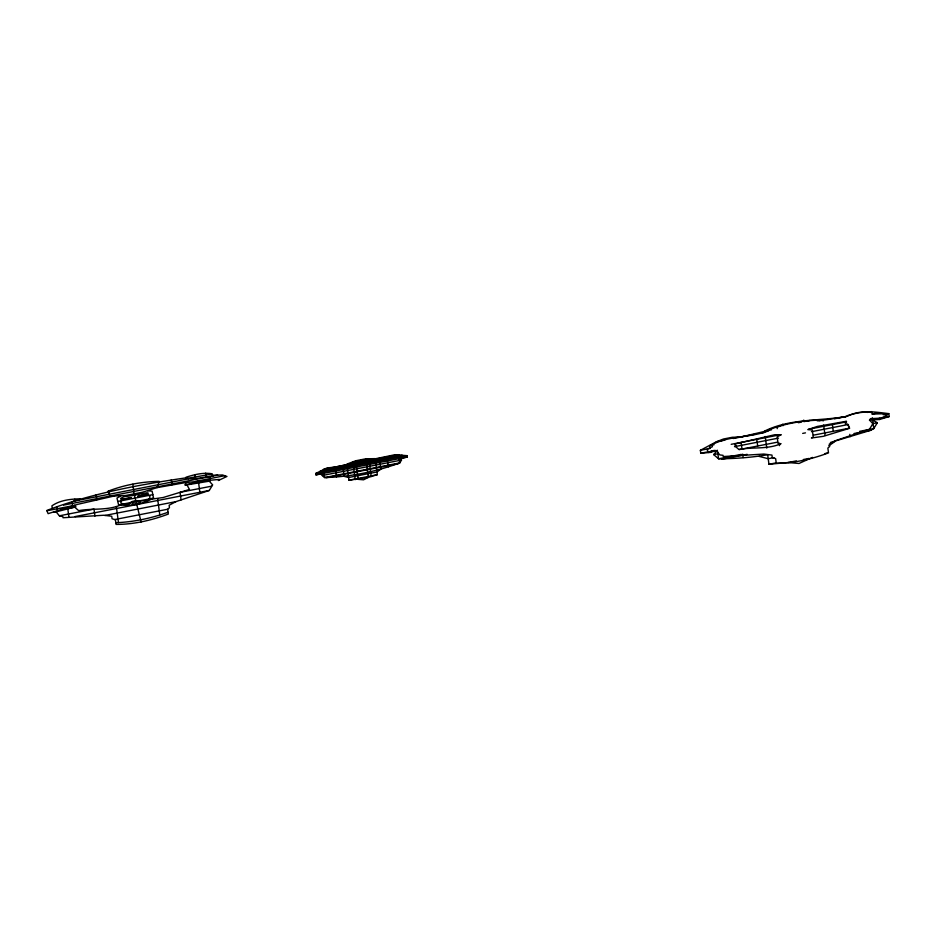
<?xml version="1.0" encoding="UTF-8"?>
<svg xmlns="http://www.w3.org/2000/svg" width="936" height="936" viewBox="0 0 936 936"><rect width="100%" height="100%" fill="white"/><g stroke="black" fill="none" stroke-linecap="round" stroke-linejoin="round"><path stroke-width="1.4" d="M157.096 487.633L159.132 481.338C141.722 481.759 124.523 484.836 108.319 491.107L109.816 496.22L125.787 495.472L142.436 492.231L157.096 487.633L186.007 482.508L219.422 479.407L218.345 480.519L226.945 476.447L222.522 474.973L212.729 475.266M186.007 482.508L185.082 485.187L209.278 481.186L210.272 480.788L209.687 476.482M401.497 460.079L399.777 462.91C375.851 471.791 350.087 476.892 324.581 477.559L322.195 475.511L324.137 473.265L315.947 474.856L315.76 473.44L326.921 467.965L335.158 467.041L395.027 454.709L407.055 455.668L407.254 457.084L399.064 458.675L401.497 460.079L322.195 475.511M847.349 416.286C860.348 409.43 874.961 411.969 888.802 413.63L889.2 416.555L879.606 419.492L872.305 419.843L877.324 422.733L873.779 428.583L870.843 430.256L830.407 442.494M796.349 460.898L787.972 462.536L768.959 464.268L767.672 454.709C751.561 457.587 734.854 458.687 718.579 458.804L713.665 454.592L717.421 450.239M104.891 515.467L175.886 501.649L209.313 490.441L212.647 484.883L209.278 481.186M114.66 519.562L167.661 509.242L169.474 507.721L169.135 505.264L175.886 501.649M114.648 495.916L78.004 504.27L48.11 513.665L46.8 510.471C91.131 493.459 138.809 484.778 186.077 477.828L188.662 478.799L196.759 478.483L213.151 475.956L211.793 473.71C203.124 472.387 194.314 474.587 186.077 477.208L186.077 477.828M828.957 445.711L834.701 441.663M771.568 429.753L740.411 437.112L732.35 437.276L723.411 439.019L716.274 441.804L700.385 450.31L700.772 453.246L710.646 452.38L716.04 450.52M130.537 502.597C134.644 498.116 150.766 504.481 149.865 496.185L148.251 494.957L148.052 492.944L146.765 492.804L134.456 495.202M120.756 496.033L116.965 498.057L118.544 504.668C130.56 506.727 142.951 503.884 153.562 498.116L152.112 491.166L147.619 490.827M812.483 457.388L799.028 463.472L787.972 462.536M355.68 460.769L346.823 464.151L348.988 480.203L368.351 477.383L377.313 474.681L375.137 458.628L365.847 458.792L355.68 460.769L358.195 479.361L363.554 479.817L368.351 477.383L365.847 458.792M834.526 418.778L845.922 416.567C818.532 421.2 790.031 418.497 764.49 431.133L764.653 432.385L761.799 432.947M120.849 504.878C107.581 510.787 92.641 508.072 78.659 510.646L74.646 507.101L67.766 508.622M168.071 512.238C151.339 518.251 133.626 522.042 115.842 522.709M824.616 453.726L827.412 452.884M56.066 511.816L59.658 516.11L62.852 516.532L63.016 517.748L103.674 515.256L111.747 516.274L112.074 518.731L115.444 519.819L116.064 524.406C133.918 524.464 151.644 520.311 168.316 514.075L167.661 509.242M61.32 508.903L75.395 506.13M52.205 507.909L51.925 505.838C60.056 500.128 70.539 499.075 80.227 498.794M73.371 501.24L188.662 478.799M63.543 505.124L217.632 475.125M195.519 481.396L224.734 475.71M46.917 510.763L72.692 505.744L72.201 502.094M185.246 484.708L210.144 479.864M117.784 501.462L152.837 494.641M59.401 515.794L93.998 509.067L94.945 516.11M211.548 486.193L180.075 492.324L181.093 499.894M119.469 504.75L153.562 498.116M151.211 499.204L163.121 497.531L189.47 489.458L187.141 485.211M75.102 516.567L209.313 490.441M315.76 473.44L407.055 455.668M315.947 474.856L407.254 457.084M326.137 477.781L398.35 463.718M348.988 480.203L377.313 474.681M780.589 426.172L776.985 426.875L777.231 428.653M798.361 422.721L801.157 422.171M809.956 420.463L803.954 421.633L803.743 420.077M817.268 420.861L822.931 419.749L823.107 421.013M716.274 441.804L724.792 440.142M733.309 438.493L756.077 434.058M867.216 412.425L871.474 411.594M714.028 444.764L709.734 445.606L710.12 448.426L700.385 450.31M871.814 414.051L878.693 412.706M731.192 444.319L780.507 434.714M808.669 429.226L846.635 421.844M883.245 414.718L888.802 413.63M700.772 453.246L709.125 451.62M714.636 450.544L710.506 451.351L710.646 452.38M734.503 446.671L778.506 438.106M802.678 433.403L805.475 432.865M811.465 431.695L848.461 424.488M869.509 420.393L889.2 416.555M713.665 454.592L717.9 453.773M739.194 449.619L777.594 442.143M813.396 435.17L848.964 428.255L848.624 425.74M873.101 423.552L877.324 422.733M741.289 454.381L718.579 458.804L717.573 451.421M859.576 431.356L873.779 428.583L872.329 417.842M721.796 459.272L747.127 454.334M853.995 433.532L870.843 430.256M773.873 457.61L768.21 458.71L759.096 456.382M768.959 464.268L776.038 462.887M803.345 459.541L808.926 458.453M187.375 478.308L212.004 474.072M134.48 495.308L123.774 496.759L120.686 498.373L121.423 500.76L120.756 502.831L123.458 504.247L129.332 503.896L130.174 502.796L129.554 502.784M53.551 511.711L54.908 512.156L75.921 506.809L74.658 505.194M108.319 491.107L109.126 494.126M141.114 521.995L134.117 493.857L132.807 484.216M879.466 418.45L879.606 419.492M849.783 434.351L850.11 436.726M832.396 424.616L833.297 431.297M823.657 425.084L825.061 435.486M782.777 424.16L782.987 425.704M779.185 443.126L779.524 445.641M765.203 436.469L766.783 448.122M756.791 439.335L757.692 446.016M741.125 442.377L742.026 449.069M742.716 454.1L743.172 457.54M402.597 458.5L402.152 455.224L320.287 471.159L320.732 474.447M386.966 456.955L388.311 466.853M379.384 458.429L380.847 469.252L376.951 471.99L348.625 477.512L344.214 476.377L342.751 465.566M371.218 476.518L368.854 458.979L352.884 462.08L355.247 479.63M335.158 467.041L336.492 476.939M205.709 473.148L206.236 477.021M198.362 481.081L199.988 493.143M195.051 474.798L195.554 478.53M171.311 479.805L171.99 484.836M157.599 498.595L159.822 515.046M116.321 506.575L118.486 522.592M96.162 494.77L96.841 499.789M74.798 499.216L74.915 500.14M67.567 507.172L68.925 517.152M56.991 506.973L57.435 510.307M131.204 497.706L121.984 499.344L131.204 497.706M819.316 420.135L819.094 420.849L846.273 416.625L846.273 416.017C854.498 413.384 863.32 411.196 871.978 412.519L872.925 414.075L882.718 413.782L887.129 415.256L878.541 419.328L879.618 418.216L870.34 418.661L870.468 419.585L869.474 419.995L872.843 423.692L869.509 429.238L836.082 440.446L829.331 444.073L829.659 446.519L827.857 448.051L828.512 452.872C811.84 459.12 794.114 463.261 776.26 463.215L775.64 458.617L772.27 457.529L771.943 455.083L763.87 454.054L723.212 456.557L723.048 455.329L719.842 454.908L716.262 450.625L713.747 450.508L708.306 452.462L706.996 449.268L712.401 446.706L712.12 444.635C729.39 435.404 750.298 437.931 768.631 430.829L768.503 429.905C784.707 423.634 801.918 420.568 819.316 420.135M846.191 421.305L845.278 423.985L847.337 424.02L849.666 428.267L823.317 436.328L811.407 438.001L813.255 437.018L812.308 429.975L807.803 429.624L817.292 426.43L846.191 421.305M139.909 502.386L134.632 504.013L132.093 503.732L133.275 502.059L135.919 501.123L140.143 501.286L139.909 502.386M137.873 496.349L147.104 494.22L137.873 496.349M780.952 434.842L777.161 436.866L778.073 443.594L781.045 443.676C767.777 449.584 752.837 446.87 738.843 449.455L734.842 445.91L736.117 445.606L734.854 443.992L774.844 434.714L780.952 434.842M398.666 454.674L323.458 469.322L324.581 477.559L399.777 462.91L398.666 454.674"/></g></svg>
